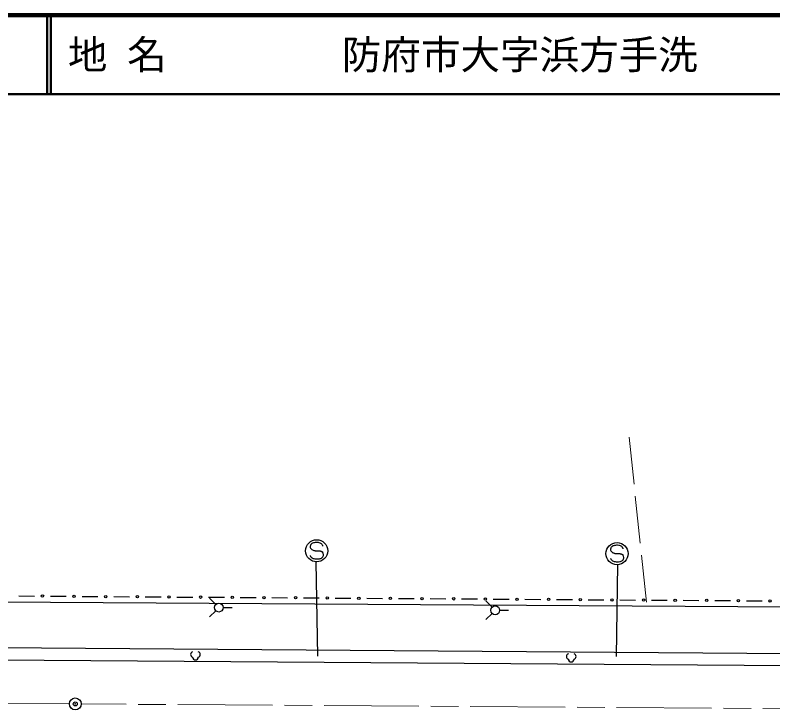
# Model space of a CAD drawing. Units: millimetres, scale not verified. Extents: x 40000 to 680000, y 20000 to 380000.
# Drawn here: x 363718 to 459523, y 292163 to 380000 of the extents above; entities that cross this region are included whole.
import ezdxf
from ezdxf.enums import TextEntityAlignment as Align

# ---------------------------------------------------------------- set-up
doc = ezdxf.new("R2010")
doc.units = ezdxf.units.MM
doc.header["$LTSCALE"] = 1000
doc.header["$PDMODE"] = 32
doc.header["$PDSIZE"] = 500
doc.linetypes.add('CHAIN', pattern=[18.5, 12, -1.5, 3.5, -1.5])
doc.linetypes.add('DASHED', pattern=[7.5, 6, -1.5])
for name, color, linetype, lineweight in [('M-BGD', 7, 'Continuous', 25), ('M-BGD-EXST', 7, 'Continuous', 25), ('M-BMK', 2, 'CHAIN', 13), ('M-BMK-HTXT', 7, 'DASHED', 13), ('M-BMK-SRVR', 3, 'Continuous', 25), ('M-TTL', 2, 'Continuous', 140), ('M-TTL-LINE', 7, 'Continuous', 50)]:
    doc.layers.add(name, color=color, linetype=linetype, lineweight=lineweight)
doc.layers.add('M-OTRS', color=6, linetype='Continuous')
doc.layers.add('M-TTL-TXT', color=7, linetype='Continuous')
doc.styles.add('ＭＳ ゴシック', font='')
doc.styles.get('ＭＳ ゴシック').set_extended_font_data('MS Gothic')

msp = doc.modelspace()

# ---------------------------------------------------------------- linework, layer by layer
at = {"layer": 'M-BGD'}
for p, q in [((161179, 307130), (571139, 304481)), ((364174, 306562), (366174, 306549)), ((368174, 306536), (370174, 306523)), ((372174, 306510), (374174, 306497)), ((376174, 306484), (378174, 306470)), ((380174, 306457), (382174, 306444)), ((384174, 306431), (386174, 306418)), ((388174, 306405), (390174, 306392)), ((392173, 306379), (394173, 306365)), ((396173, 306352), (398173, 306339)), ((400173, 306326), (402173, 306313)), ((404173, 306300), (406173, 306287)), ((408173, 306274), (410173, 306261)), ((412173, 306247), (414173, 306234)), ((416173, 306221), (418173, 306208)), ((420173, 306195), (422173, 306182)), ((424173, 306169), (426173, 306156)), ((428173, 306142), (430173, 306129)), ((432173, 306116), (434173, 306103)), ((436173, 306090), (438173, 306077)), ((440172, 306064), (442172, 306051)), ((444172, 306038), (446172, 306024)), ((448172, 306011), (450172, 305998)), ((452172, 305985), (454172, 305972)), ((456172, 305959), (458172, 305946)), ((512793, 298865), (161181, 301471)), ((512782, 297365), (161178, 299909))]:
    msp.add_line(p, q, dxfattribs=at)
for centre in [(367174, 306543), (371174, 306516), (375174, 306490), (379174, 306464), (383174, 306438), (387174, 306411), (391174, 306385), (395173, 306359), (399173, 306333), (403173, 306306), (407173, 306280), (411173, 306254), (415173, 306228), (419173, 306201), (423173, 306175), (427173, 306149), (431173, 306123), (435173, 306097), (439172, 306070), (443172, 306044), (447172, 306018), (451172, 305992), (455172, 305965), (459172, 305939)]:
    msp.add_circle(centre, 150, dxfattribs=at)
at = {"layer": 'M-BGD-EXST'}
for p, q in [((401999, 298969), (401792, 310874)), ((439770, 298918), (439924, 310523)), ((389080, 305483), (388294, 306270)), ((424028, 305142), (423242, 305929)), ((389080, 304697), (388294, 303911)), ((390029, 305090), (391141, 305090)), ((424978, 304749), (426090, 304749)), ((424028, 304356), (423242, 303570))]:
    msp.add_line(p, q, dxfattribs=at)
for points in [[(401123, 311514), (401116, 311525), (401109, 311536), (401102, 311546), (401096, 311557), (401090, 311568), (401084, 311579), (401078, 311591), (401073, 311602), (401069, 311614), (401065, 311626), (401064, 311629), (401063, 311633), (401062, 311636), (401062, 311640), (401061, 311644), (401060, 311647), (401060, 311651), (401059, 311655), (401058, 311658), (401058, 311662)], [(401473, 312320), (401509, 312314), (401544, 312307), (401580, 312301), (401615, 312295), (401651, 312289), (401686, 312284), (401722, 312279), (401757, 312275), (401793, 312272), (401829, 312270), (401858, 312269), (401888, 312269), (401917, 312269), (401947, 312269), (401976, 312269), (402006, 312270), (402035, 312270), (402065, 312271), (402095, 312271), (402124, 312270), (402141, 312270), (402157, 312269), (402173, 312268), (402190, 312267), (402206, 312266), (402222, 312264), (402239, 312263), (402255, 312261), (402271, 312258), (402287, 312256), (402297, 312254), (402307, 312252), (402316, 312250), (402326, 312248), (402336, 312246), (402345, 312244), (402355, 312242), (402364, 312239), (402374, 312236), (402383, 312234), (402392, 312231), (402400, 312228), (402408, 312225), (402417, 312222), (402425, 312219), (402433, 312215), (402441, 312212), (402449, 312208), (402457, 312205), (402466, 312201), (402474, 312197), (402482, 312193), (402490, 312189), (402498, 312184), (402506, 312180), (402513, 312175), (402521, 312171), (402528, 312165), (402536, 312160), (402543, 312155), (402548, 312151), (402552, 312146), (402557, 312142), (402562, 312138), (402566, 312133), (402571, 312129), (402575, 312124), (402579, 312120), (402584, 312115), (402588, 312110)], [(439449, 311967), (439485, 311961), (439520, 311954), (439556, 311948), (439591, 311942), (439627, 311936), (439662, 311931), (439698, 311926), (439734, 311922), (439769, 311919), (439805, 311917), (439834, 311916), (439864, 311916), (439893, 311916), (439923, 311916), (439952, 311916), (439982, 311917), (440012, 311917), (440041, 311918), (440071, 311918), (440100, 311917), (440117, 311917), (440133, 311916), (440149, 311915), (440166, 311914), (440182, 311913), (440198, 311911), (440215, 311910), (440231, 311908), (440247, 311905), (440263, 311903), (440273, 311901), (440283, 311899), (440292, 311898), (440302, 311896), (440312, 311893), (440321, 311891), (440331, 311889), (440340, 311886), (440350, 311883), (440359, 311881), (440368, 311878), (440376, 311875), (440384, 311872), (440393, 311869), (440401, 311866), (440409, 311862), (440417, 311859), (440425, 311855), (440434, 311852), (440442, 311848), (440450, 311844), (440458, 311840), (440466, 311836), (440474, 311832), (440482, 311827), (440489, 311822), (440497, 311818), (440504, 311813), (440512, 311807), (440519, 311802), (440524, 311798), (440528, 311793), (440533, 311789), (440538, 311785), (440542, 311780), (440547, 311776), (440551, 311771), (440555, 311767), (440560, 311762), (440564, 311758)], [(439099, 311161), (439092, 311172), (439085, 311183), (439078, 311193), (439072, 311204), (439066, 311215), (439060, 311226), (439054, 311238), (439049, 311249), (439045, 311261), (439041, 311273), (439040, 311276), (439039, 311280), (439039, 311283), (439038, 311287), (439037, 311291), (439036, 311294), (439036, 311298), (439035, 311302), (439034, 311305), (439034, 311309)]]:
    msp.add_lwpolyline(points, dxfattribs=at)
for centre, radius in [((401845, 312270), 1398), ((439821, 311917), 1398), ((389473, 305090), 556), ((424422, 304749), 556)]:
    msp.add_circle(centre, radius, dxfattribs=at)
for centre, radius, start, end in [((401673, 312485), 826, 100.05395, 114.52623), ((401798, 311797), 1526, 90.54544, 100.1869), ((401825, 311567), 1756, 82.47698, 91.3279), ((401928, 312326), 991, 69.27414, 82.6429), ((401439, 312800), 416, 172.36814, 193.72008), ((401427, 312790), 406, 150.0708, 170.82171), ((401438, 312800), 416, 193.7824, 222.17001), ((401669, 312648), 687, 135.15085, 149.93667), ((401591, 312939), 622, 222.25697, 242.81644), ((401532, 312797), 485, 114.63796, 136.08554), ((401719, 313195), 909, 242.95506, 254.28289), ((402071, 312705), 586, 50.33996, 69.2792), ((402080, 312731), 560, 40.39427, 49.36849), ((401968, 312604), 728, 31.07407, 42.21432), ((402367, 312844), 262, 15.48494, 31.07407), ((402482, 312883), 142, 353.24514, 12.74605), ((439415, 312447), 416, 172.36814, 193.72008), ((439403, 312437), 406, 150.0708, 170.82171), ((439414, 312447), 416, 193.7824, 222.17001), ((439645, 312295), 687, 135.15085, 149.93667), ((439508, 312444), 485, 114.63796, 136.08554), ((439649, 312132), 826, 100.05395, 114.52623), ((439774, 311444), 1526, 90.54544, 100.1869), ((439801, 311214), 1756, 82.47698, 91.3279), ((439904, 311973), 991, 69.27414, 82.6429), ((440047, 312352), 586, 50.33996, 69.2792), ((440056, 312378), 560, 40.39427, 49.36849), ((439944, 312251), 728, 31.07407, 42.21432), ((440343, 312491), 262, 15.48494, 31.07407), ((440458, 312530), 142, 353.24514, 12.74605), ((401618, 311900), 627, 217.94831, 228.20445), ((401629, 311929), 656, 229.12381, 248.26742), ((402164, 311876), 599, 291.45807, 309.06252), ((402236, 311781), 480, 309.52638, 337.1503), ((402229, 311786), 484, 0.82024, 42.03911), ((402225, 311775), 488, 338.2637, 2.05452), ((439567, 312586), 622, 222.25697, 242.81644), ((439695, 312842), 909, 242.95506, 254.28289), ((440205, 311433), 484, 0.82024, 42.03911), ((440201, 311422), 488, 338.2637, 2.05452), ((401762, 312265), 1018, 248.31346, 261.14941), ((401867, 312952), 1713, 261.2217, 270.98278), ((401892, 313017), 1778, 270.15164, 279.41634), ((402018, 312249), 999, 279.49367, 291.46503), ((439594, 311547), 627, 217.94831, 228.20445), ((439605, 311576), 656, 229.12381, 248.26742), ((439738, 311912), 1018, 248.31346, 261.14941), ((439843, 312599), 1713, 261.2217, 270.98278), ((439868, 312664), 1778, 270.15164, 279.41634), ((439994, 311896), 999, 279.49367, 291.46503), ((440140, 311523), 599, 291.45807, 309.06252), ((440212, 311429), 480, 309.52638, 337.1503), ((386269, 299168), 367, 109.56481, 250.43519), ((386755, 299168), 367, 289.56481, 70.43519), ((433788, 298905), 367, 109.56481, 250.43519), ((434275, 298905), 367, 289.56481, 70.43519), ((386512, 298843), 367, 183.27315, 356.72685), ((434032, 298581), 367, 183.27315, 356.72685)]:
    msp.add_arc(centre, radius, start, end, dxfattribs=at)
at = {"layer": 'M-BMK'}
for p, q in [((370572, 292918), (272302, 293580)), ((470269, 292246), (372072, 292908))]:
    msp.add_line(p, q, dxfattribs=at)
at = {"layer": 'M-BMK-HTXT'}
msp.add_line((441345, 326649), (443589, 305305), dxfattribs=at)
at = {"layer": 'M-BMK-SRVR'}
msp.add_circle((371322, 292913), 750, dxfattribs=at)
at = {"layer": 'M-OTRS'}
msp.add_point((371322, 292913), dxfattribs=at)
at = {"layer": 'M-TTL'}
msp.add_line((680000, 380000), (40000, 380000), dxfattribs=at)
at = {"layer": 'M-TTL-LINE'}
for p, q in [((367750, 380000), (367750, 370000)), ((368250, 380000), (368250, 370000)), ((40000, 370000), (680000, 370000))]:
    msp.add_line(p, q, dxfattribs=at)

# ---------------------------------------------------------------- texts
at = {"layer": 'M-TTL-TXT', "style": 'ＭＳ ゴシック'}
for s, p in [('地 名', (370380, 375000)), ('防府市大字浜方手洗', (405024, 375000))]:
    msp.add_text(s, height=3666, dxfattribs=at).set_placement(p, align=Align.MIDDLE_LEFT)

doc.saveas('drawing.dxf')
